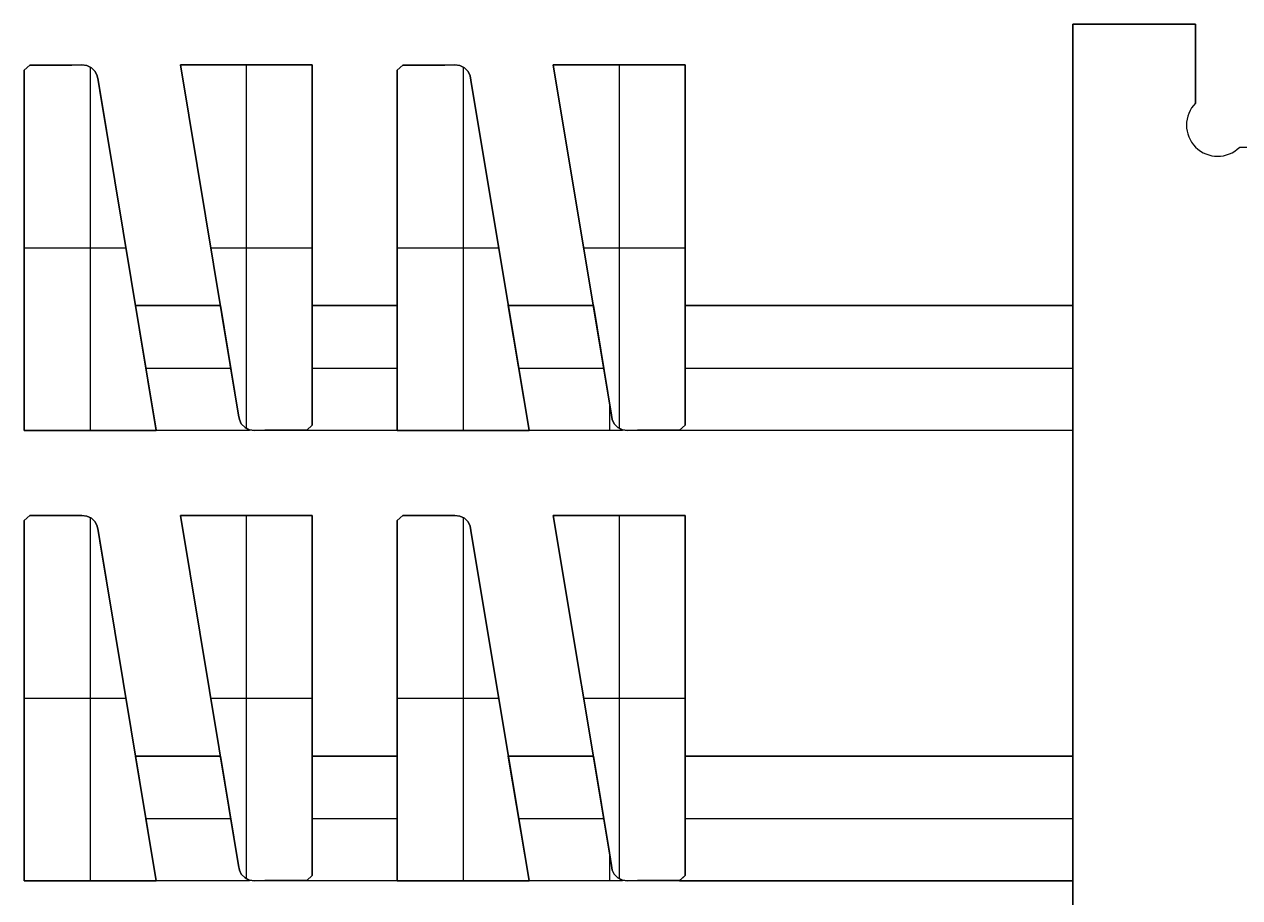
# Model space of a CAD drawing. Extents: x 24 to 120, y 0 to 48.
# Drawn here: x 49.53 to 56.84, y 36.55 to 41.8 of the extents above; entities that cross this region are included whole.
import ezdxf

# ---------------------------------------------------------------- set-up
doc = ezdxf.new("R2010")
doc.units = 0
doc.header["$MEASUREMENT"] = 0
for name, color, linetype in [('PROFILE_-_OUTSIDE', 18, 'CONTINUOUS'), ('SOLIDS', 4, 'CONTINUOUS'), ('TABS', 25, 'CONTINUOUS')]:
    doc.layers.add(name, color=color, linetype=linetype)

msp = doc.modelspace()

# ---------------------------------------------------------------- linework, layer by layer
at = {"layer": 'PROFILE_-_OUTSIDE'}
msp.add_line((56.8393, 41.0656), (57.1166, 41.0656), dxfattribs=at)
msp.add_lwpolyline([(56.5741, 30.9579), (56.5741, 30.4849), (55.836, 30.4849), (55.8359, 41.8038), (56.5741, 41.8038), (56.5741, 41.3308)], dxfattribs=at)
for points in [[(49.5283, 39.3628), (49.5283, 41.5282), (49.5614, 41.5583), (49.8139, 41.5583), (49.8752, 41.5595), (49.9046, 41.5553), (49.9322, 41.5426), (49.9546, 41.5201), (49.9664, 41.4948), (49.9717, 41.4676), (49.9831, 41.3916), (50.3213, 39.3628)], [(51.2599, 41.5595), (51.2599, 39.3941), (51.2269, 39.364), (50.9744, 39.364), (50.9131, 39.3628), (50.8837, 39.367), (50.8561, 39.3797), (50.8336, 39.4022), (50.8219, 39.4276), (50.8166, 39.4547), (50.8051, 39.5307), (50.467, 41.5595)], [(52.2098, 41.4948), (52.2151, 41.4676), (52.2266, 41.3916), (52.5647, 39.3628), (51.7717, 39.3628), (51.7717, 41.5282), (51.8048, 41.5583), (52.0573, 41.5583), (52.1186, 41.5595), (52.148, 41.5553), (52.1756, 41.5426), (52.198, 41.5201)], [(53.5034, 41.5595), (53.5034, 39.3941), (53.4703, 39.364), (53.2178, 39.364), (53.1565, 39.3628), (53.1271, 39.367), (53.0995, 39.3797), (53.0771, 39.4022), (53.0653, 39.4276), (53.06, 39.4547), (53.0485, 39.5307), (52.7104, 41.5595)], [(49.8752, 38.8522), (49.9046, 38.8481), (49.9322, 38.8354), (49.9546, 38.8128), (49.9664, 38.7875), (49.9717, 38.7603), (49.9831, 38.6843), (50.3213, 36.6556), (49.5283, 36.6556), (49.5283, 38.8209), (49.5614, 38.851), (49.8139, 38.851)], [(51.2599, 38.8522), (51.2599, 36.6869), (51.2269, 36.6568), (50.9744, 36.6568), (50.9131, 36.6556), (50.8837, 36.6597), (50.8561, 36.6724), (50.8336, 36.695), (50.8219, 36.7203), (50.8166, 36.7474), (50.8051, 36.8235), (50.467, 38.8522)], [(51.7717, 38.8209), (51.8048, 38.851), (52.0573, 38.851), (52.1186, 38.8522), (52.148, 38.8481), (52.1756, 38.8354), (52.198, 38.8128), (52.2098, 38.7875), (52.2151, 38.7603), (52.2266, 38.6843), (52.5647, 36.6556), (51.7717, 36.6556)], [(53.0485, 36.8235), (52.7104, 38.8522), (53.5034, 38.8522), (53.5034, 36.6869), (53.4703, 36.6568), (53.2178, 36.6568), (53.1565, 36.6556), (53.1271, 36.6597), (53.0995, 36.6724), (53.0771, 36.695), (53.0653, 36.7203), (53.06, 36.7474)]]:
    msp.add_lwpolyline(points, close=True, dxfattribs=at)
msp.add_arc((56.7067, 41.1982), 0.1875, 135.0001, 315.0001, dxfattribs=at)
at = {"layer": 'SOLIDS'}
for p, q in [((55.8359, 41.8038), (56.5741, 41.8038)), ((55.836, 30.4849), (55.8359, 41.8038)), ((55.836, 30.4849, -0.738), (55.8359, 41.8038, -0.738)), ((55.8359, 41.8038, -0.738), (55.8359, 41.8038)), ((55.8359, 41.8038, -0.738), (56.5741, 41.8038, -0.738)), ((55.8359, 41.8038, -0.369), (55.836, 30.4849, -0.369)), ((56.5741, 41.8038, -0.369), (55.8359, 41.8038, -0.369)), ((56.205, 41.8038), (56.205, 41.8038, -0.738)), ((56.5741, 41.8038), (56.5741, 41.3308)), ((56.5741, 41.8038, -0.738), (56.5741, 41.8038)), ((56.5741, 41.8038, -0.738), (56.5741, 41.3308, -0.738)), ((56.5741, 41.3308, -0.369), (56.5741, 41.8038, -0.369)), ((49.5283, 41.5282), (49.5614, 41.5583)), ((49.5283, 41.5282, -0.738), (49.5614, 41.5583, -0.738)), ((49.5614, 41.5583, -0.369), (49.5283, 41.5282, -0.369)), ((49.5283, 39.3628), (49.5283, 41.5282)), ((49.5283, 39.3628, -0.738), (49.5283, 41.5282, -0.738)), ((49.5283, 41.5282, -0.738), (49.5283, 41.5282)), ((49.5283, 41.5282, -0.369), (49.5283, 39.3628, -0.369)), ((49.5448, 41.5432), (49.5448, 41.5432, -0.738)), ((49.5614, 41.5583), (49.8139, 41.5583)), ((49.5614, 41.5583, -0.738), (49.5614, 41.5583)), ((49.5614, 41.5583, -0.738), (49.8139, 41.5583, -0.738)), ((49.8139, 41.5583, -0.369), (49.5614, 41.5583, -0.369)), ((49.6876, 41.5583), (49.6876, 41.5583, -0.738)), ((49.8139, 41.5583), (49.8752, 41.5595)), ((49.8139, 41.5583, -0.738), (49.8752, 41.5595, -0.738)), ((49.8752, 41.5595, -0.369), (49.8139, 41.5583, -0.369)), ((49.8139, 41.5583, -0.738), (49.8139, 41.5583)), ((49.8445, 41.5589), (49.8445, 41.5589, -0.738)), ((49.8752, 41.5595), (49.9046, 41.5553)), ((49.8752, 41.5595, -0.738), (49.8752, 41.5595)), ((49.8752, 41.5595, -0.738), (49.9046, 41.5553, -0.738)), ((49.9046, 41.5553, -0.369), (49.8752, 41.5595, -0.369)), ((49.8899, 41.5574), (49.8899, 41.5574, -0.738)), ((49.9046, 41.5553), (49.9322, 41.5426)), ((49.9046, 41.5553, -0.738), (49.9046, 41.5553)), ((49.9046, 41.5553, -0.738), (49.9322, 41.5426, -0.738)), ((49.9322, 41.5426, -0.369), (49.9046, 41.5553, -0.369)), ((49.9184, 41.549), (49.9184, 41.549, -0.738)), ((49.9248, 41.546), (49.9248, 39.3628)), ((49.9248, 41.546, -0.738), (49.9248, 39.3628, -0.738)), ((49.9322, 41.5426), (49.9546, 41.5201)), ((49.9322, 41.5426, -0.738), (49.9322, 41.5426)), ((49.9322, 41.5426, -0.738), (49.9546, 41.5201, -0.738)), ((49.9546, 41.5201, -0.369), (49.9322, 41.5426, -0.369)), ((49.9434, 41.5314), (49.9434, 41.5314, -0.738)), ((50.467, 41.5595), (51.2599, 41.5595)), ((50.8166, 39.4547), (50.467, 41.5595)), ((50.8166, 39.4547, -0.738), (50.467, 41.5595, -0.738)), ((50.467, 41.5595, -0.738), (50.467, 41.5595)), ((50.467, 41.5595, -0.738), (51.2599, 41.5595, -0.738)), ((50.467, 41.5595, -0.369), (50.8166, 39.4547, -0.369)), ((51.2599, 41.5595, -0.369), (50.467, 41.5595, -0.369)), ((50.8634, 41.5595), (50.8634, 39.3763)), ((50.8634, 41.5595), (50.8634, 41.5595, -0.738)), ((50.8634, 41.5595, -0.738), (50.8634, 39.3763, -0.738)), ((51.2599, 41.5595), (51.2599, 39.3941)), ((51.2599, 41.5595), (51.2599, 41.5595, -0.738)), ((51.2599, 41.5595, -0.738), (51.2599, 39.3941, -0.738)), ((51.2599, 39.3941, -0.369), (51.2599, 41.5595, -0.369)), ((51.7717, 41.5282), (51.8048, 41.5583)), ((51.7717, 41.5282, -0.738), (51.8048, 41.5583, -0.738)), ((51.8048, 41.5583, -0.369), (51.7717, 41.5282, -0.369)), ((51.7717, 39.3628), (51.7717, 41.5282)), ((51.7717, 39.3628, -0.738), (51.7717, 41.5282, -0.738)), ((51.7717, 41.5282, -0.738), (51.7717, 41.5282)), ((51.7717, 41.5282, -0.369), (51.7717, 39.3628, -0.369)), ((51.7883, 41.5432), (51.7883, 41.5432, -0.738)), ((51.8048, 41.5583), (52.0573, 41.5583)), ((51.8048, 41.5583, -0.738), (51.8048, 41.5583)), ((51.8048, 41.5583, -0.738), (52.0573, 41.5583, -0.738)), ((52.0573, 41.5583, -0.369), (51.8048, 41.5583, -0.369)), ((51.931, 41.5583), (51.931, 41.5583, -0.738)), ((52.0573, 41.5583), (52.1186, 41.5595)), ((52.0573, 41.5583, -0.738), (52.1186, 41.5595, -0.738)), ((52.1186, 41.5595, -0.369), (52.0573, 41.5583, -0.369)), ((52.0573, 41.5583, -0.738), (52.0573, 41.5583)), ((52.0879, 41.5589), (52.0879, 41.5589, -0.738)), ((52.1186, 41.5595), (52.148, 41.5553)), ((52.1186, 41.5595, -0.738), (52.1186, 41.5595)), ((52.1186, 41.5595, -0.738), (52.148, 41.5553, -0.738)), ((52.148, 41.5553, -0.369), (52.1186, 41.5595, -0.369)), ((52.1333, 41.5574), (52.1333, 41.5574, -0.738)), ((52.148, 41.5553), (52.1756, 41.5426)), ((52.148, 41.5553, -0.738), (52.148, 41.5553)), ((52.148, 41.5553, -0.738), (52.1756, 41.5426, -0.738)), ((52.1756, 41.5426, -0.369), (52.148, 41.5553, -0.369)), ((52.1618, 41.549), (52.1618, 41.549, -0.738)), ((52.1682, 41.546), (52.1682, 39.3628)), ((52.1682, 41.546, -0.738), (52.1682, 39.3628, -0.738)), ((52.1756, 41.5426), (52.198, 41.5201)), ((52.1756, 41.5426, -0.738), (52.1756, 41.5426)), ((52.1756, 41.5426, -0.738), (52.198, 41.5201, -0.738)), ((52.198, 41.5201, -0.369), (52.1756, 41.5426, -0.369)), ((52.1868, 41.5314), (52.1868, 41.5314, -0.738)), ((52.7104, 41.5595), (53.5034, 41.5595)), ((53.06, 39.4547), (52.7104, 41.5595)), ((53.06, 39.4547, -0.738), (52.7104, 41.5595, -0.738)), ((52.7104, 41.5595, -0.738), (52.7104, 41.5595)), ((52.7104, 41.5595, -0.738), (53.5034, 41.5595, -0.738)), ((52.7104, 41.5595, -0.369), (53.06, 39.4547, -0.369)), ((53.5034, 41.5595, -0.369), (52.7104, 41.5595, -0.369)), ((53.1069, 41.5595), (53.1069, 39.3763)), ((53.1069, 41.5595), (53.1069, 41.5595, -0.738)), ((53.1069, 41.5595, -0.738), (53.1069, 39.3763, -0.738)), ((53.5034, 41.5595), (53.5034, 39.3941)), ((53.5034, 41.5595), (53.5034, 41.5595, -0.738)), ((53.5034, 41.5595, -0.738), (53.5034, 39.3941, -0.738)), ((53.5034, 39.3941, -0.369), (53.5034, 41.5595, -0.369)), ((56.5741, 41.5673), (56.5741, 41.5673, -0.738)), ((49.9546, 41.5201), (49.9664, 41.4948)), ((49.9546, 41.5201, -0.738), (49.9546, 41.5201)), ((49.9546, 41.5201, -0.738), (49.9664, 41.4948, -0.738)), ((49.9664, 41.4948, -0.369), (49.9546, 41.5201, -0.369)), ((49.9605, 41.5074), (49.9605, 41.5074, -0.738)), ((49.9664, 41.4948), (49.9717, 41.4676)), ((49.9664, 41.4948, -0.738), (49.9664, 41.4948)), ((49.9664, 41.4948, -0.738), (49.9717, 41.4676, -0.738)), ((49.9717, 41.4676, -0.369), (49.9664, 41.4948, -0.369)), ((49.969, 41.4812), (49.969, 41.4812, -0.738)), ((49.9717, 41.4676), (50.3213, 39.3628)), ((49.9717, 41.4676, -0.738), (49.9717, 41.4676)), ((49.9717, 41.4676, -0.738), (50.3213, 39.3628, -0.738)), ((50.3213, 39.3628, -0.369), (49.9717, 41.4676, -0.369)), ((52.198, 41.5201), (52.2098, 41.4948)), ((52.198, 41.5201, -0.738), (52.198, 41.5201)), ((52.198, 41.5201, -0.738), (52.2098, 41.4948, -0.738)), ((52.2098, 41.4948, -0.369), (52.198, 41.5201, -0.369)), ((52.2039, 41.5074), (52.2039, 41.5074, -0.738)), ((52.2098, 41.4948), (52.2151, 41.4676)), ((52.2098, 41.4948), (52.2098, 41.4948, -0.738)), ((52.2098, 41.4948, -0.738), (52.2151, 41.4676, -0.738)), ((52.2151, 41.4676, -0.369), (52.2098, 41.4948, -0.369)), ((52.2124, 41.4812), (52.2124, 41.4812, -0.738)), ((52.2151, 41.4676), (52.5647, 39.3628)), ((52.2151, 41.4676, -0.738), (52.2151, 41.4676)), ((52.2151, 41.4676, -0.738), (52.5647, 39.3628, -0.738)), ((52.5647, 39.3628, -0.369), (52.2151, 41.4676, -0.369)), ((49.9831, 41.3916), (49.9831, 41.3916, -0.738)), ((52.2266, 41.3916), (52.2266, 41.3916, -0.738)), ((56.5741, 41.3308, -0.738), (56.5741, 41.3308)), ((56.5741, 41.0656), (56.5741, 41.0656, -0.738)), ((49.5283, 40.4612), (50.1382, 40.4612)), ((49.5283, 40.4612, -0.738), (50.1382, 40.4612, -0.738)), ((49.5283, 40.4455), (49.5283, 40.4455, -0.738)), ((50.65, 40.4612), (51.2599, 40.4612)), ((50.65, 40.4612, -0.738), (51.2599, 40.4612, -0.738)), ((51.2599, 40.4768), (51.2599, 40.4768, -0.738)), ((51.7717, 40.4612), (52.3816, 40.4612)), ((51.7717, 40.4612, -0.738), (52.3816, 40.4612, -0.738)), ((51.7717, 40.4455), (51.7717, 40.4455, -0.738)), ((52.8935, 40.4612), (53.5034, 40.4612)), ((52.8935, 40.4612, -0.738), (53.5034, 40.4612, -0.738)), ((53.5034, 40.4768), (53.5034, 40.4768, -0.738)), ((50.8051, 39.5307), (50.8051, 39.5307, -0.738)), ((53.0485, 39.5307), (53.0485, 39.5307, -0.738)), ((50.8219, 39.4276), (50.8166, 39.4547)), ((50.8219, 39.4276, -0.738), (50.8166, 39.4547, -0.738)), ((50.8166, 39.4547, -0.738), (50.8166, 39.4547)), ((50.8166, 39.4547, -0.369), (50.8219, 39.4276, -0.369)), ((50.8192, 39.4411), (50.8192, 39.4411, -0.738)), ((50.8336, 39.4022), (50.8219, 39.4276)), ((50.8336, 39.4022, -0.738), (50.8219, 39.4276, -0.738)), ((50.8219, 39.4276, -0.738), (50.8219, 39.4276)), ((50.8219, 39.4276, -0.369), (50.8336, 39.4022, -0.369)), ((50.8278, 39.4149), (50.8278, 39.4149, -0.738)), ((53.0653, 39.4276), (53.06, 39.4547)), ((53.0653, 39.4276, -0.738), (53.06, 39.4547, -0.738)), ((53.06, 39.4547, -0.738), (53.06, 39.4547)), ((53.06, 39.4547, -0.369), (53.0653, 39.4276, -0.369)), ((53.0627, 39.4411), (53.0627, 39.4411, -0.738)), ((53.0771, 39.4022), (53.0653, 39.4276)), ((53.0771, 39.4022, -0.738), (53.0653, 39.4276, -0.738)), ((53.0653, 39.4276, -0.738), (53.0653, 39.4276)), ((53.0653, 39.4276, -0.369), (53.0771, 39.4022, -0.369)), ((53.0712, 39.4149), (53.0712, 39.4149, -0.738)), ((50.3213, 39.3628), (49.5283, 39.3628)), ((49.5283, 39.3628), (49.5283, 39.3628, -0.738)), ((50.3213, 39.3628, -0.738), (49.5283, 39.3628, -0.738)), ((49.5283, 39.3628, -0.369), (50.3213, 39.3628, -0.369)), ((49.9248, 39.3628), (49.9248, 39.3628, -0.738)), ((50.3213, 39.3628, -0.738), (50.3213, 39.3628)), ((50.8561, 39.3797), (50.8336, 39.4022)), ((50.8561, 39.3797, -0.738), (50.8336, 39.4022, -0.738)), ((50.8336, 39.4022, -0.738), (50.8336, 39.4022)), ((50.8336, 39.4022, -0.369), (50.8561, 39.3797, -0.369)), ((50.8449, 39.3909), (50.8449, 39.3909, -0.738)), ((50.8837, 39.367), (50.8561, 39.3797)), ((50.8837, 39.367, -0.738), (50.8561, 39.3797, -0.738)), ((50.8561, 39.3797, -0.738), (50.8561, 39.3797)), ((50.8561, 39.3797, -0.369), (50.8837, 39.367, -0.369)), ((50.8699, 39.3733), (50.8699, 39.3733, -0.738)), ((50.9131, 39.3628), (50.8837, 39.367)), ((50.9131, 39.3628, -0.738), (50.8837, 39.367, -0.738)), ((50.8837, 39.367, -0.738), (50.8837, 39.367)), ((50.8837, 39.367, -0.369), (50.9131, 39.3628, -0.369)), ((50.8984, 39.3649), (50.8984, 39.3649, -0.738)), ((50.9744, 39.364), (50.9131, 39.3628)), ((50.9744, 39.364, -0.738), (50.9131, 39.3628, -0.738)), ((50.9131, 39.3628, -0.369), (50.9744, 39.364, -0.369)), ((50.9131, 39.3628, -0.738), (50.9131, 39.3628)), ((50.9437, 39.3634), (50.9437, 39.3634, -0.738)), ((51.2269, 39.364), (50.9744, 39.364)), ((51.2269, 39.364, -0.738), (50.9744, 39.364, -0.738)), ((50.9744, 39.364, -0.738), (50.9744, 39.364)), ((50.9744, 39.364, -0.369), (51.2269, 39.364, -0.369)), ((51.1006, 39.364), (51.1006, 39.364, -0.738)), ((51.2599, 39.3941), (51.2269, 39.364)), ((51.2599, 39.3941, -0.738), (51.2269, 39.364, -0.738)), ((51.2269, 39.364, -0.369), (51.2599, 39.3941, -0.369)), ((51.2269, 39.364, -0.738), (51.2269, 39.364)), ((51.2434, 39.3791), (51.2434, 39.3791, -0.738)), ((51.2599, 39.3941, -0.738), (51.2599, 39.3941)), ((52.5647, 39.3628), (51.7717, 39.3628)), ((52.5647, 39.3628, -0.738), (51.7717, 39.3628, -0.738)), ((51.7717, 39.3628, -0.738), (51.7717, 39.3628)), ((51.7717, 39.3628, -0.369), (52.5647, 39.3628, -0.369)), ((52.1682, 39.3628), (52.1682, 39.3628, -0.738)), ((52.5647, 39.3628, -0.738), (52.5647, 39.3628)), ((53.0995, 39.3797), (53.0771, 39.4022)), ((53.0995, 39.3797, -0.738), (53.0771, 39.4022, -0.738)), ((53.0771, 39.4022, -0.738), (53.0771, 39.4022)), ((53.0771, 39.4022, -0.369), (53.0995, 39.3797, -0.369)), ((53.0883, 39.3909), (53.0883, 39.3909, -0.738)), ((53.1271, 39.367), (53.0995, 39.3797)), ((53.1271, 39.367, -0.738), (53.0995, 39.3797, -0.738)), ((53.0995, 39.3797, -0.738), (53.0995, 39.3797)), ((53.0995, 39.3797, -0.369), (53.1271, 39.367, -0.369)), ((53.1133, 39.3733), (53.1133, 39.3733, -0.738)), ((53.1565, 39.3628), (53.1271, 39.367)), ((53.1565, 39.3628, -0.738), (53.1271, 39.367, -0.738)), ((53.1271, 39.367, -0.738), (53.1271, 39.367)), ((53.1271, 39.367, -0.369), (53.1565, 39.3628, -0.369)), ((53.1418, 39.3649), (53.1418, 39.3649, -0.738)), ((53.2178, 39.364), (53.1565, 39.3628)), ((53.2178, 39.364, -0.738), (53.1565, 39.3628, -0.738)), ((53.1565, 39.3628, -0.369), (53.2178, 39.364, -0.369)), ((53.1565, 39.3628, -0.738), (53.1565, 39.3628)), ((53.1872, 39.3634), (53.1872, 39.3634, -0.738)), ((53.4703, 39.364), (53.2178, 39.364)), ((53.4703, 39.364, -0.738), (53.2178, 39.364, -0.738)), ((53.2178, 39.364, -0.738), (53.2178, 39.364)), ((53.2178, 39.364, -0.369), (53.4703, 39.364, -0.369)), ((53.3441, 39.364), (53.3441, 39.364, -0.738)), ((53.5034, 39.3941), (53.4703, 39.364)), ((53.5034, 39.3941, -0.738), (53.4703, 39.364, -0.738)), ((53.4703, 39.364, -0.369), (53.5034, 39.3941, -0.369)), ((53.4703, 39.364, -0.738), (53.4703, 39.364)), ((53.4868, 39.3791), (53.4868, 39.3791, -0.738)), ((53.5034, 39.3941, -0.738), (53.5034, 39.3941)), ((49.5283, 38.8209), (49.5614, 38.851)), ((49.5283, 38.8209, -0.738), (49.5614, 38.851, -0.738)), ((49.5614, 38.851, -0.369), (49.5283, 38.8209, -0.369)), ((49.5448, 38.836), (49.5448, 38.836, -0.738)), ((49.5614, 38.851), (49.8139, 38.851)), ((49.5614, 38.851, -0.738), (49.5614, 38.851)), ((49.5614, 38.851, -0.738), (49.8139, 38.851, -0.738)), ((49.8139, 38.851, -0.369), (49.5614, 38.851, -0.369)), ((49.6876, 38.851), (49.6876, 38.851, -0.738)), ((49.8139, 38.851), (49.8752, 38.8522)), ((49.8139, 38.851, -0.738), (49.8752, 38.8522, -0.738)), ((49.8752, 38.8522, -0.369), (49.8139, 38.851, -0.369)), ((49.8139, 38.851, -0.738), (49.8139, 38.851)), ((49.8445, 38.8516), (49.8445, 38.8516, -0.738)), ((49.8752, 38.8522), (49.9046, 38.8481)), ((49.8752, 38.8522), (49.8752, 38.8522, -0.738)), ((49.8752, 38.8522, -0.738), (49.9046, 38.8481, -0.738)), ((49.9046, 38.8481, -0.369), (49.8752, 38.8522, -0.369)), ((49.8899, 38.8502), (49.8899, 38.8502, -0.738)), ((49.9046, 38.8481), (49.9322, 38.8354)), ((49.9046, 38.8481, -0.738), (49.9046, 38.8481)), ((49.9046, 38.8481, -0.738), (49.9322, 38.8354, -0.738)), ((49.9322, 38.8354, -0.369), (49.9046, 38.8481, -0.369)), ((49.9184, 38.8417), (49.9184, 38.8417, -0.738)), ((49.9248, 38.8388), (49.9248, 36.6556)), ((49.9248, 38.8388, -0.738), (49.9248, 36.6556, -0.738)), ((49.9322, 38.8354), (49.9546, 38.8128)), ((49.9322, 38.8354, -0.738), (49.9322, 38.8354)), ((49.9322, 38.8354, -0.738), (49.9546, 38.8128, -0.738)), ((49.9546, 38.8128, -0.369), (49.9322, 38.8354, -0.369)), ((49.9434, 38.8241), (49.9434, 38.8241, -0.738)), ((50.467, 38.8522), (51.2599, 38.8522)), ((50.8166, 36.7474), (50.467, 38.8522)), ((50.8166, 36.7474, -0.738), (50.467, 38.8522, -0.738)), ((50.467, 38.8522, -0.738), (50.467, 38.8522)), ((50.467, 38.8522, -0.738), (51.2599, 38.8522, -0.738)), ((50.467, 38.8522, -0.369), (50.8166, 36.7474, -0.369)), ((51.2599, 38.8522, -0.369), (50.467, 38.8522, -0.369)), ((50.8634, 38.8522), (50.8634, 36.669)), ((50.8634, 38.8522), (50.8634, 38.8522, -0.738)), ((50.8634, 38.8522, -0.738), (50.8634, 36.669, -0.738)), ((51.2599, 38.8522), (51.2599, 36.6869)), ((51.2599, 38.8522), (51.2599, 38.8522, -0.738)), ((51.2599, 38.8522, -0.738), (51.2599, 36.6869, -0.738)), ((51.2599, 36.6869, -0.369), (51.2599, 38.8522, -0.369)), ((51.7717, 38.8209), (51.8048, 38.851)), ((51.7717, 38.8209, -0.738), (51.8048, 38.851, -0.738)), ((51.8048, 38.851, -0.369), (51.7717, 38.8209, -0.369)), ((51.7883, 38.836), (51.7883, 38.836, -0.738)), ((51.8048, 38.851), (52.0573, 38.851)), ((51.8048, 38.851, -0.738), (51.8048, 38.851)), ((51.8048, 38.851, -0.738), (52.0573, 38.851, -0.738)), ((52.0573, 38.851, -0.369), (51.8048, 38.851, -0.369)), ((51.931, 38.851), (51.931, 38.851, -0.738)), ((52.0573, 38.851), (52.1186, 38.8522)), ((52.0573, 38.851, -0.738), (52.1186, 38.8522, -0.738)), ((52.1186, 38.8522, -0.369), (52.0573, 38.851, -0.369)), ((52.0573, 38.851, -0.738), (52.0573, 38.851)), ((52.0879, 38.8516), (52.0879, 38.8516, -0.738)), ((52.1186, 38.8522), (52.148, 38.8481)), ((52.1186, 38.8522, -0.738), (52.1186, 38.8522)), ((52.1186, 38.8522, -0.738), (52.148, 38.8481, -0.738)), ((52.148, 38.8481, -0.369), (52.1186, 38.8522, -0.369)), ((52.1333, 38.8502), (52.1333, 38.8502, -0.738)), ((52.148, 38.8481), (52.1756, 38.8354)), ((52.148, 38.8481, -0.738), (52.148, 38.8481)), ((52.148, 38.8481, -0.738), (52.1756, 38.8354, -0.738)), ((52.1756, 38.8354, -0.369), (52.148, 38.8481, -0.369)), ((52.1618, 38.8417), (52.1618, 38.8417, -0.738)), ((52.1682, 38.8388), (52.1682, 36.6556)), ((52.1682, 38.8388, -0.738), (52.1682, 36.6556, -0.738)), ((52.1756, 38.8354), (52.198, 38.8128)), ((52.1756, 38.8354, -0.738), (52.1756, 38.8354)), ((52.1756, 38.8354, -0.738), (52.198, 38.8128, -0.738)), ((52.198, 38.8128, -0.369), (52.1756, 38.8354, -0.369)), ((52.1868, 38.8241), (52.1868, 38.8241, -0.738)), ((53.0485, 36.8235), (52.7104, 38.8522)), ((52.7104, 38.8522), (53.5034, 38.8522)), ((53.0485, 36.8235, -0.738), (52.7104, 38.8522, -0.738)), ((52.7104, 38.8522, -0.738), (52.7104, 38.8522)), ((52.7104, 38.8522, -0.738), (53.5034, 38.8522, -0.738)), ((52.7104, 38.8522, -0.369), (53.0485, 36.8235, -0.369)), ((53.5034, 38.8522, -0.369), (52.7104, 38.8522, -0.369)), ((53.1069, 38.8522), (53.1069, 36.669)), ((53.1069, 38.8522), (53.1069, 38.8522, -0.738)), ((53.1069, 38.8522, -0.738), (53.1069, 36.669, -0.738)), ((53.5034, 38.8522), (53.5034, 36.6869)), ((53.5034, 38.8522, -0.738), (53.5034, 38.8522)), ((53.5034, 38.8522, -0.738), (53.5034, 36.6869, -0.738)), ((53.5034, 36.6869, -0.369), (53.5034, 38.8522, -0.369)), ((49.5283, 36.6556), (49.5283, 38.8209)), ((49.5283, 36.6556, -0.738), (49.5283, 38.8209, -0.738)), ((49.5283, 38.8209, -0.738), (49.5283, 38.8209)), ((49.5283, 38.8209, -0.369), (49.5283, 36.6556, -0.369)), ((49.9546, 38.8128), (49.9664, 38.7875)), ((49.9546, 38.8128, -0.738), (49.9546, 38.8128)), ((49.9546, 38.8128, -0.738), (49.9664, 38.7875, -0.738)), ((49.9664, 38.7875, -0.369), (49.9546, 38.8128, -0.369)), ((49.9605, 38.8002), (49.9605, 38.8002, -0.738)), ((49.9664, 38.7875), (49.9717, 38.7603)), ((49.9664, 38.7875, -0.738), (49.9664, 38.7875)), ((49.9664, 38.7875, -0.738), (49.9717, 38.7603, -0.738)), ((49.9717, 38.7603, -0.369), (49.9664, 38.7875, -0.369)), ((49.969, 38.7739), (49.969, 38.7739, -0.738)), ((49.9717, 38.7603), (50.3213, 36.6556)), ((49.9717, 38.7603, -0.738), (49.9717, 38.7603)), ((49.9717, 38.7603, -0.738), (50.3213, 36.6556, -0.738)), ((50.3213, 36.6556, -0.369), (49.9717, 38.7603, -0.369)), ((51.7717, 36.6556), (51.7717, 38.8209)), ((51.7717, 38.8209), (51.7717, 38.8209, -0.738)), ((51.7717, 36.6556, -0.738), (51.7717, 38.8209, -0.738)), ((51.7717, 38.8209, -0.369), (51.7717, 36.6556, -0.369)), ((52.198, 38.8128), (52.2098, 38.7875)), ((52.198, 38.8128, -0.738), (52.198, 38.8128)), ((52.198, 38.8128, -0.738), (52.2098, 38.7875, -0.738)), ((52.2098, 38.7875, -0.369), (52.198, 38.8128, -0.369)), ((52.2039, 38.8002), (52.2039, 38.8002, -0.738)), ((52.2098, 38.7875), (52.2151, 38.7603)), ((52.2098, 38.7875, -0.738), (52.2098, 38.7875)), ((52.2098, 38.7875, -0.738), (52.2151, 38.7603, -0.738)), ((52.2151, 38.7603, -0.369), (52.2098, 38.7875, -0.369)), ((52.2124, 38.7739), (52.2124, 38.7739, -0.738)), ((52.2151, 38.7603), (52.5647, 36.6556)), ((52.2151, 38.7603, -0.738), (52.2151, 38.7603)), ((52.2151, 38.7603, -0.738), (52.5647, 36.6556, -0.738)), ((52.5647, 36.6556, -0.369), (52.2151, 38.7603, -0.369)), ((49.9831, 38.6843), (49.9831, 38.6843, -0.738)), ((52.2266, 38.6843), (52.2266, 38.6843, -0.738)), ((52.8795, 37.8378), (52.8795, 37.8378, -0.738)), ((49.5283, 37.7539), (50.1382, 37.7539)), ((49.5283, 37.7539, -0.738), (50.1382, 37.7539, -0.738)), ((49.5283, 37.7382), (49.5283, 37.7382, -0.738)), ((50.65, 37.7539), (51.2599, 37.7539)), ((50.65, 37.7539, -0.738), (51.2599, 37.7539, -0.738)), ((51.2599, 37.7695), (51.2599, 37.7695, -0.738)), ((51.7717, 37.7539), (52.3816, 37.7539)), ((51.7717, 37.7539, -0.738), (52.3816, 37.7539, -0.738)), ((51.7717, 37.7382), (51.7717, 37.7382, -0.738)), ((52.8935, 37.7539), (53.5034, 37.7539)), ((52.8935, 37.7539, -0.738), (53.5034, 37.7539, -0.738)), ((53.5034, 37.7695), (53.5034, 37.7695, -0.738)), ((50.8051, 36.8235), (50.8051, 36.8235, -0.738)), ((53.06, 36.7474), (53.0485, 36.8235)), ((53.0485, 36.8235), (53.0485, 36.8235, -0.738)), ((53.06, 36.7474, -0.738), (53.0485, 36.8235, -0.738)), ((53.0485, 36.8235, -0.369), (53.06, 36.7474, -0.369)), ((53.0543, 36.7854), (53.0543, 36.7854, -0.738)), ((50.8219, 36.7203), (50.8166, 36.7474)), ((50.8219, 36.7203, -0.738), (50.8166, 36.7474, -0.738)), ((50.8166, 36.7474, -0.738), (50.8166, 36.7474)), ((50.8166, 36.7474, -0.369), (50.8219, 36.7203, -0.369)), ((50.8192, 36.7339), (50.8192, 36.7339, -0.738)), ((50.8336, 36.695), (50.8219, 36.7203)), ((50.8336, 36.695, -0.738), (50.8219, 36.7203, -0.738)), ((50.8219, 36.7203, -0.738), (50.8219, 36.7203)), ((50.8219, 36.7203, -0.369), (50.8336, 36.695, -0.369)), ((50.8278, 36.7076), (50.8278, 36.7076, -0.738)), ((53.0653, 36.7203), (53.06, 36.7474)), ((53.0653, 36.7203, -0.738), (53.06, 36.7474, -0.738)), ((53.06, 36.7474, -0.738), (53.06, 36.7474)), ((53.06, 36.7474, -0.369), (53.0653, 36.7203, -0.369)), ((53.0627, 36.7339), (53.0627, 36.7339, -0.738)), ((53.0771, 36.695), (53.0653, 36.7203)), ((53.0771, 36.695, -0.738), (53.0653, 36.7203, -0.738)), ((53.0653, 36.7203, -0.738), (53.0653, 36.7203)), ((53.0653, 36.7203, -0.369), (53.0771, 36.695, -0.369)), ((53.0712, 36.7076), (53.0712, 36.7076, -0.738)), ((50.3213, 36.6556), (49.5283, 36.6556)), ((50.3213, 36.6556, -0.738), (49.5283, 36.6556, -0.738)), ((49.5283, 36.6556, -0.738), (49.5283, 36.6556)), ((49.5283, 36.6556, -0.369), (50.3213, 36.6556, -0.369)), ((49.9248, 36.6556), (49.9248, 36.6556, -0.738)), ((50.3213, 36.6556, -0.738), (50.3213, 36.6556)), ((50.8561, 36.6724), (50.8336, 36.695)), ((50.8561, 36.6724, -0.738), (50.8336, 36.695, -0.738)), ((50.8336, 36.695, -0.738), (50.8336, 36.695)), ((50.8336, 36.695, -0.369), (50.8561, 36.6724, -0.369)), ((50.8449, 36.6837), (50.8449, 36.6837, -0.738)), ((50.8837, 36.6597), (50.8561, 36.6724)), ((50.8837, 36.6597, -0.738), (50.8561, 36.6724, -0.738)), ((50.8561, 36.6724, -0.738), (50.8561, 36.6724)), ((50.8561, 36.6724, -0.369), (50.8837, 36.6597, -0.369)), ((50.8699, 36.666), (50.8699, 36.666, -0.738)), ((50.9131, 36.6556), (50.8837, 36.6597)), ((50.9131, 36.6556, -0.738), (50.8837, 36.6597, -0.738)), ((50.8837, 36.6597, -0.738), (50.8837, 36.6597)), ((50.8837, 36.6597, -0.369), (50.9131, 36.6556, -0.369)), ((50.8984, 36.6576), (50.8984, 36.6576, -0.738)), ((50.9744, 36.6568), (50.9131, 36.6556)), ((50.9744, 36.6568, -0.738), (50.9131, 36.6556, -0.738)), ((50.9131, 36.6556, -0.369), (50.9744, 36.6568, -0.369)), ((50.9131, 36.6556, -0.738), (50.9131, 36.6556)), ((50.9437, 36.6562), (50.9437, 36.6562, -0.738)), ((51.2269, 36.6568), (50.9744, 36.6568)), ((51.2269, 36.6568, -0.738), (50.9744, 36.6568, -0.738)), ((50.9744, 36.6568, -0.738), (50.9744, 36.6568)), ((50.9744, 36.6568, -0.369), (51.2269, 36.6568, -0.369)), ((51.1006, 36.6568), (51.1006, 36.6568, -0.738)), ((51.2599, 36.6869), (51.2269, 36.6568)), ((51.2599, 36.6869, -0.738), (51.2269, 36.6568, -0.738)), ((51.2269, 36.6568, -0.369), (51.2599, 36.6869, -0.369)), ((51.2269, 36.6568, -0.738), (51.2269, 36.6568)), ((51.2434, 36.6718), (51.2434, 36.6718, -0.738)), ((51.2599, 36.6869, -0.738), (51.2599, 36.6869)), ((52.5647, 36.6556), (51.7717, 36.6556)), ((52.5647, 36.6556, -0.738), (51.7717, 36.6556, -0.738)), ((51.7717, 36.6556, -0.738), (51.7717, 36.6556)), ((51.7717, 36.6556, -0.369), (52.5647, 36.6556, -0.369)), ((52.1682, 36.6556), (52.1682, 36.6556, -0.738)), ((52.5647, 36.6556, -0.738), (52.5647, 36.6556)), ((53.0995, 36.6724), (53.0771, 36.695)), ((53.0995, 36.6724, -0.738), (53.0771, 36.695, -0.738)), ((53.0771, 36.695, -0.738), (53.0771, 36.695)), ((53.0771, 36.695, -0.369), (53.0995, 36.6724, -0.369)), ((53.0883, 36.6837), (53.0883, 36.6837, -0.738)), ((53.1271, 36.6597), (53.0995, 36.6724)), ((53.1271, 36.6597, -0.738), (53.0995, 36.6724, -0.738)), ((53.0995, 36.6724, -0.738), (53.0995, 36.6724)), ((53.0995, 36.6724, -0.369), (53.1271, 36.6597, -0.369)), ((53.1133, 36.666), (53.1133, 36.666, -0.738)), ((53.1565, 36.6556), (53.1271, 36.6597)), ((53.1565, 36.6556, -0.738), (53.1271, 36.6597, -0.738)), ((53.1271, 36.6597, -0.738), (53.1271, 36.6597)), ((53.1271, 36.6597, -0.369), (53.1565, 36.6556, -0.369)), ((53.1418, 36.6576), (53.1418, 36.6576, -0.738)), ((53.2178, 36.6568), (53.1565, 36.6556)), ((53.2178, 36.6568, -0.738), (53.1565, 36.6556, -0.738)), ((53.1565, 36.6556, -0.369), (53.2178, 36.6568, -0.369)), ((53.1565, 36.6556, -0.738), (53.1565, 36.6556)), ((53.1872, 36.6562), (53.1872, 36.6562, -0.738)), ((53.4703, 36.6568), (53.2178, 36.6568)), ((53.4703, 36.6568, -0.738), (53.2178, 36.6568, -0.738)), ((53.2178, 36.6568, -0.738), (53.2178, 36.6568)), ((53.2178, 36.6568, -0.369), (53.4703, 36.6568, -0.369)), ((53.3441, 36.6568), (53.3441, 36.6568, -0.738)), ((53.5034, 36.6869), (53.4703, 36.6568)), ((53.5034, 36.6869, -0.738), (53.4703, 36.6568, -0.738)), ((53.4703, 36.6568, -0.369), (53.5034, 36.6869, -0.369)), ((53.4703, 36.6568, -0.738), (53.4703, 36.6568)), ((53.4868, 36.6718), (53.4868, 36.6718, -0.738)), ((53.5034, 36.6869, -0.738), (53.5034, 36.6869))]:
    msp.add_line(p, q, dxfattribs=at)
for centre in [(56.7067, 41.1982), (56.7067, 41.1982, -0.738), (56.7067, 41.1982, -0.369)]:
    msp.add_arc(centre, 0.1875, 135.0001, 315.0001, dxfattribs=at)
at = {"layer": 'TABS'}
for p, q in [((50.1963, 40.1128, -0.738), (50.1963, 40.1128, -0.613)), ((50.3213, 39.363, -0.613), (50.1963, 40.1128, -0.613)), ((50.1963, 40.1128, -0.738), (50.3212, 39.3633, -0.738)), ((50.7081, 40.1128, -0.738), (50.1963, 40.1128, -0.738)), ((50.7081, 40.1128, -0.613), (50.1963, 40.1128, -0.613)), ((50.1963, 40.1128, -0.6755), (50.7081, 40.1128, -0.6755)), ((50.8166, 39.4547, -0.738), (50.7081, 40.1128, -0.738)), ((50.7081, 40.1128, -0.613), (50.7081, 40.1128, -0.738)), ((50.7081, 40.1128, -0.613), (50.8166, 39.4547, -0.613)), ((51.2599, 40.1128, -0.738), (51.2599, 39.3941, -0.738)), ((51.2599, 40.1128, -0.738), (51.2599, 40.1128, -0.613)), ((51.2599, 39.3941, -0.613), (51.2599, 40.1128, -0.613)), ((51.7717, 40.1128, -0.738), (51.2599, 40.1128, -0.738)), ((51.7717, 40.1128, -0.613), (51.2599, 40.1128, -0.613)), ((51.2599, 40.1128, -0.6755), (51.7717, 40.1128, -0.6755)), ((51.7717, 39.3635, -0.738), (51.7717, 40.1128, -0.738)), ((51.7717, 40.1128, -0.613), (51.7717, 40.1128, -0.738)), ((51.7717, 40.1128, -0.613), (51.7717, 39.3635, -0.613)), ((52.9515, 40.1128, -0.738), (52.4397, 40.1128, -0.738)), ((52.9515, 40.1128, -0.613), (52.4397, 40.1128, -0.613)), ((52.4397, 40.1128, -0.738), (52.4397, 40.1128, -0.613)), ((52.5647, 39.3637, -0.613), (52.4397, 40.1128, -0.613)), ((52.4397, 40.1128, -0.738), (52.5644, 39.3646, -0.738)), ((52.4397, 40.1128, -0.6755), (52.9515, 40.1128, -0.6755)), ((53.06, 39.4547, -0.738), (52.9515, 40.1128, -0.738)), ((52.9515, 40.1128, -0.613), (52.9515, 40.1128, -0.738)), ((52.9515, 40.1128, -0.613), (53.06, 39.4547, -0.613)), ((53.5034, 40.1128, -0.738), (53.5034, 39.3941, -0.738)), ((53.5034, 40.1128, -0.738), (53.5034, 40.1128, -0.613)), ((53.5034, 39.3941, -0.613), (53.5034, 40.1128, -0.613)), ((55.8359, 40.1128, -0.738), (53.5034, 40.1128, -0.738)), ((55.8359, 40.1128, -0.613), (53.5034, 40.1128, -0.613)), ((53.5034, 40.1128, -0.6755), (55.8359, 40.1128, -0.6755)), ((55.8359, 40.1128, -0.613), (55.8359, 40.1128, -0.738)), ((55.8359, 40.1128, -0.613), (55.8359, 39.363, -0.613)), ((55.8359, 39.363, -0.738), (55.8359, 40.1128, -0.738)), ((50.2588, 39.7378, -0.738), (50.7706, 39.7378, -0.738)), ((50.2588, 39.7378, -0.613), (50.7706, 39.7378, -0.613)), ((51.2599, 39.7378, -0.738), (51.7717, 39.7378, -0.738)), ((51.2599, 39.7378, -0.613), (51.7717, 39.7378, -0.613)), ((52.5021, 39.7378, -0.738), (53.014, 39.7378, -0.738)), ((52.5022, 39.7378, -0.613), (53.014, 39.7378, -0.613)), ((53.5034, 39.7378, -0.738), (55.8359, 39.7378, -0.738)), ((53.5034, 39.7378, -0.613), (55.8359, 39.7378, -0.613)), ((50.8051, 39.5307, -0.613), (50.8051, 39.5307, -0.738)), ((53.0485, 39.5307, -0.613), (53.0485, 39.5307, -0.738)), ((53.051, 39.3628, -0.738), (53.051, 39.5146, -0.738)), ((53.051, 39.3628, -0.613), (53.051, 39.5146, -0.613)), ((50.8219, 39.4276, -0.738), (50.8166, 39.4547, -0.738)), ((50.8166, 39.4547, -0.738), (50.8166, 39.4547, -0.613)), ((50.8166, 39.4547, -0.613), (50.8219, 39.4276, -0.613)), ((50.8192, 39.4411, -0.613), (50.8192, 39.4411, -0.738)), ((50.8336, 39.4022, -0.738), (50.8219, 39.4276, -0.738)), ((50.8219, 39.4276, -0.738), (50.8219, 39.4276, -0.613)), ((50.8219, 39.4276, -0.613), (50.8336, 39.4022, -0.613)), ((50.8278, 39.4149, -0.613), (50.8278, 39.4149, -0.738)), ((53.0653, 39.4276, -0.738), (53.06, 39.4547, -0.738)), ((53.06, 39.4547, -0.738), (53.06, 39.4547, -0.613)), ((53.06, 39.4547, -0.613), (53.0653, 39.4276, -0.613)), ((53.0627, 39.4411, -0.613), (53.0627, 39.4411, -0.738)), ((53.0771, 39.4022, -0.738), (53.0653, 39.4276, -0.738)), ((53.0653, 39.4276, -0.738), (53.0653, 39.4276, -0.613)), ((53.0653, 39.4276, -0.613), (53.0771, 39.4022, -0.613)), ((53.0712, 39.4149, -0.613), (53.0712, 39.4149, -0.738)), ((50.3212, 39.3633, -0.738), (50.8837, 39.3653, -0.738)), ((50.3212, 39.3633, -0.738), (50.3213, 39.363, -0.613)), ((50.3213, 39.363, -0.613), (50.8837, 39.3652, -0.613)), ((50.8837, 39.3628, -0.6755), (50.3213, 39.3628, -0.6755)), ((50.8561, 39.3797, -0.738), (50.8336, 39.4022, -0.738)), ((50.8336, 39.4022, -0.738), (50.8336, 39.4022, -0.613)), ((50.8336, 39.4022, -0.613), (50.8561, 39.3797, -0.613)), ((50.8449, 39.3909, -0.613), (50.8449, 39.3909, -0.738)), ((50.8837, 39.3653, -0.738), (50.8561, 39.3797, -0.738)), ((50.8561, 39.3797, -0.738), (50.8561, 39.3797, -0.613)), ((50.8561, 39.3797, -0.613), (50.8837, 39.3652, -0.613)), ((50.8699, 39.3733, -0.613), (50.8699, 39.3733, -0.738)), ((50.8837, 39.3653, -0.738), (50.8837, 39.3652, -0.613)), ((51.2599, 39.3941, -0.738), (51.2269, 39.3639, -0.738)), ((51.2269, 39.3638, -0.613), (51.2599, 39.3941, -0.613)), ((51.2269, 39.3639, -0.738), (51.2269, 39.3638, -0.613)), ((51.2269, 39.3639, -0.738), (51.7717, 39.3635, -0.738)), ((51.2269, 39.3638, -0.613), (51.7717, 39.3635, -0.613)), ((51.7717, 39.3628, -0.6755), (51.2269, 39.3628, -0.6755)), ((51.2434, 39.3791, -0.613), (51.2434, 39.3791, -0.738)), ((51.2599, 39.3941, -0.738), (51.2599, 39.3941, -0.613)), ((51.7717, 39.3635, -0.738), (51.7717, 39.3635, -0.613)), ((52.5644, 39.3646, -0.738), (53.1271, 39.3649, -0.738)), ((52.5644, 39.3646, -0.738), (52.5647, 39.3637, -0.613)), ((52.5647, 39.3637, -0.613), (53.1271, 39.3649, -0.613)), ((53.1271, 39.3628, -0.6755), (52.5647, 39.3628, -0.6755)), ((53.051, 39.3628, -0.738), (53.051, 39.3628, -0.613)), ((53.0995, 39.3797, -0.738), (53.0771, 39.4022, -0.738)), ((53.0771, 39.4022, -0.738), (53.0771, 39.4022, -0.613)), ((53.0771, 39.4022, -0.613), (53.0995, 39.3797, -0.613)), ((53.0883, 39.3909, -0.613), (53.0883, 39.3909, -0.738)), ((53.1271, 39.3649, -0.738), (53.0995, 39.3797, -0.738)), ((53.0995, 39.3797, -0.738), (53.0995, 39.3797, -0.613)), ((53.0995, 39.3797, -0.613), (53.1271, 39.3649, -0.613)), ((53.1133, 39.3733, -0.613), (53.1133, 39.3733, -0.738)), ((53.1271, 39.3649, -0.738), (53.1271, 39.3649, -0.613)), ((53.5034, 39.3941, -0.738), (53.4703, 39.3634, -0.738)), ((53.4703, 39.3634, -0.613), (53.5034, 39.3941, -0.613)), ((53.4703, 39.3634, -0.738), (53.4703, 39.3634, -0.613)), ((53.4703, 39.3634, -0.738), (55.8359, 39.363, -0.738)), ((53.4703, 39.3634, -0.613), (55.8359, 39.363, -0.613)), ((55.8359, 39.3628, -0.6755), (53.4703, 39.3628, -0.6755)), ((53.4868, 39.3791, -0.613), (53.4868, 39.3791, -0.738)), ((53.5034, 39.3941, -0.738), (53.5034, 39.3941, -0.613)), ((55.8359, 39.363, -0.738), (55.8359, 39.363, -0.613)), ((50.1963, 37.4056, -0.738), (50.1963, 37.4056, -0.613)), ((50.3213, 36.6556, -0.613), (50.1963, 37.4056, -0.613)), ((50.1963, 37.4056, -0.738), (50.3213, 36.6556, -0.738)), ((50.7081, 37.4056, -0.738), (50.1963, 37.4056, -0.738)), ((50.7081, 37.4056, -0.613), (50.1963, 37.4056, -0.613)), ((50.1963, 37.4056, -0.6755), (50.7081, 37.4056, -0.6755)), ((50.8166, 36.7474, -0.738), (50.7081, 37.4056, -0.738)), ((50.7081, 37.4056, -0.613), (50.7081, 37.4056, -0.738)), ((50.7081, 37.4056, -0.613), (50.8166, 36.7474, -0.613)), ((51.2599, 37.4056, -0.738), (51.2599, 36.6869, -0.738)), ((51.2599, 37.4056, -0.738), (51.2599, 37.4056, -0.613)), ((51.2599, 36.6869, -0.613), (51.2599, 37.4056, -0.613)), ((51.7717, 37.4056, -0.738), (51.2599, 37.4056, -0.738)), ((51.7717, 37.4056, -0.613), (51.2599, 37.4056, -0.613)), ((51.2599, 37.4056, -0.6755), (51.7717, 37.4056, -0.6755)), ((51.7717, 36.6562, -0.738), (51.7717, 37.4056, -0.738)), ((51.7717, 37.4056, -0.613), (51.7717, 37.4056, -0.738)), ((51.7717, 37.4056, -0.613), (51.7717, 36.6562, -0.613)), ((52.9515, 37.4056, -0.738), (52.4397, 37.4056, -0.738)), ((52.9515, 37.4056, -0.613), (52.4397, 37.4056, -0.613)), ((52.4397, 37.4056, -0.738), (52.4397, 37.4056, -0.613)), ((52.5647, 36.6564, -0.613), (52.4397, 37.4056, -0.613)), ((52.4397, 37.4056, -0.738), (52.5644, 36.6573, -0.738)), ((52.4397, 37.4056, -0.6755), (52.9515, 37.4056, -0.6755)), ((53.0485, 36.8235, -0.738), (52.9515, 37.4056, -0.738)), ((52.9515, 37.4056, -0.613), (52.9515, 37.4056, -0.738)), ((52.9515, 37.4056, -0.613), (53.0485, 36.8235, -0.613)), ((53.5034, 37.4056, -0.738), (53.5034, 36.6869, -0.738)), ((53.5034, 37.4056, -0.738), (53.5034, 37.4056, -0.613)), ((53.5034, 36.6869, -0.613), (53.5034, 37.4056, -0.613)), ((55.8359, 37.4056, -0.738), (53.5034, 37.4056, -0.738)), ((55.8359, 37.4056, -0.613), (53.5034, 37.4056, -0.613)), ((53.5034, 37.4056, -0.6755), (55.8359, 37.4056, -0.6755)), ((55.8359, 37.4056, -0.613), (55.8359, 37.4056, -0.738)), ((55.8359, 37.4056, -0.613), (55.8359, 36.6557, -0.613)), ((55.8359, 36.6557, -0.738), (55.8359, 37.4056, -0.738)), ((50.2588, 37.0306, -0.738), (50.7706, 37.0306, -0.738)), ((50.2588, 37.0306, -0.613), (50.7706, 37.0306, -0.613)), ((51.2599, 37.0306, -0.738), (51.7717, 37.0306, -0.738)), ((51.2599, 37.0306, -0.613), (51.7717, 37.0306, -0.613)), ((52.5021, 37.0306, -0.738), (53.014, 37.0306, -0.738)), ((52.5022, 37.0306, -0.613), (53.014, 37.0306, -0.613)), ((53.5034, 37.0306, -0.738), (55.8359, 37.0306, -0.738)), ((53.5034, 37.0306, -0.613), (55.8359, 37.0306, -0.613)), ((50.8051, 36.8235, -0.613), (50.8051, 36.8235, -0.738)), ((53.06, 36.7474, -0.738), (53.0485, 36.8235, -0.738)), ((53.0485, 36.8235, -0.613), (53.06, 36.7474, -0.613)), ((53.0485, 36.8235, -0.613), (53.0485, 36.8235, -0.738)), ((53.051, 36.6556, -0.738), (53.051, 36.8073, -0.738)), ((53.051, 36.6556, -0.613), (53.051, 36.8073, -0.613)), ((53.0543, 36.7854, -0.613), (53.0543, 36.7854, -0.738)), ((50.8219, 36.7203, -0.738), (50.8166, 36.7474, -0.738)), ((50.8166, 36.7474, -0.738), (50.8166, 36.7474, -0.613)), ((50.8166, 36.7474, -0.613), (50.8219, 36.7203, -0.613)), ((50.8192, 36.7339, -0.613), (50.8192, 36.7339, -0.738)), ((50.8336, 36.695, -0.738), (50.8219, 36.7203, -0.738)), ((50.8219, 36.7203, -0.738), (50.8219, 36.7203, -0.613)), ((50.8219, 36.7203, -0.613), (50.8336, 36.695, -0.613)), ((50.8278, 36.7076, -0.613), (50.8278, 36.7076, -0.738)), ((53.0653, 36.7203, -0.738), (53.06, 36.7474, -0.738)), ((53.06, 36.7474, -0.738), (53.06, 36.7474, -0.613)), ((53.06, 36.7474, -0.613), (53.0653, 36.7203, -0.613)), ((53.0627, 36.7339, -0.613), (53.0627, 36.7339, -0.738)), ((53.0771, 36.695, -0.738), (53.0653, 36.7203, -0.738)), ((53.0653, 36.7203, -0.738), (53.0653, 36.7203, -0.613)), ((53.0653, 36.7203, -0.613), (53.0771, 36.695, -0.613)), ((53.0712, 36.7076, -0.613), (53.0712, 36.7076, -0.738)), ((50.3213, 36.6556, -0.738), (50.8837, 36.6578, -0.738)), ((50.3213, 36.6556, -0.613), (50.8837, 36.6578, -0.613)), ((50.3213, 36.6556, -0.738), (50.3213, 36.6556, -0.613)), ((50.8837, 36.6556, -0.6755), (50.3213, 36.6556, -0.6755)), ((50.8561, 36.6724, -0.738), (50.8336, 36.695, -0.738)), ((50.8336, 36.695, -0.738), (50.8336, 36.695, -0.613)), ((50.8336, 36.695, -0.613), (50.8561, 36.6724, -0.613)), ((50.8449, 36.6837, -0.613), (50.8449, 36.6837, -0.738)), ((50.8837, 36.6578, -0.738), (50.8561, 36.6724, -0.738)), ((50.8561, 36.6724, -0.738), (50.8561, 36.6724, -0.613)), ((50.8561, 36.6724, -0.613), (50.8837, 36.6578, -0.613)), ((50.8699, 36.666, -0.613), (50.8699, 36.666, -0.738)), ((50.8837, 36.6578, -0.738), (50.8837, 36.6578, -0.613)), ((51.2599, 36.6869, -0.738), (51.2269, 36.6565, -0.738)), ((51.2269, 36.6565, -0.613), (51.2599, 36.6869, -0.613)), ((51.2269, 36.6565, -0.738), (51.2269, 36.6565, -0.613)), ((51.2269, 36.6565, -0.738), (51.7717, 36.6562, -0.738)), ((51.2269, 36.6565, -0.613), (51.7717, 36.6562, -0.613)), ((51.7717, 36.6556, -0.6755), (51.2269, 36.6556, -0.6755)), ((51.2434, 36.6718, -0.613), (51.2434, 36.6718, -0.738)), ((51.2599, 36.6869, -0.738), (51.2599, 36.6869, -0.613)), ((51.7717, 36.6562, -0.738), (51.7717, 36.6562, -0.613)), ((52.5644, 36.6573, -0.738), (53.1271, 36.6576, -0.738)), ((52.5644, 36.6573, -0.738), (52.5647, 36.6564, -0.613)), ((52.5647, 36.6564, -0.613), (53.1271, 36.6576, -0.613)), ((53.1271, 36.6556, -0.6755), (52.5647, 36.6556, -0.6755)), ((53.051, 36.6556, -0.738), (53.051, 36.6556, -0.613)), ((53.0995, 36.6724, -0.738), (53.0771, 36.695, -0.738)), ((53.0771, 36.695, -0.738), (53.0771, 36.695, -0.613)), ((53.0771, 36.695, -0.613), (53.0995, 36.6724, -0.613)), ((53.0883, 36.6837, -0.613), (53.0883, 36.6837, -0.738)), ((53.1271, 36.6576, -0.738), (53.0995, 36.6724, -0.738)), ((53.0995, 36.6724, -0.738), (53.0995, 36.6724, -0.613)), ((53.0995, 36.6724, -0.613), (53.1271, 36.6576, -0.613)), ((53.1133, 36.666, -0.613), (53.1133, 36.666, -0.738)), ((53.1271, 36.6576, -0.738), (53.1271, 36.6576, -0.613)), ((53.5034, 36.6869, -0.738), (53.4703, 36.6562, -0.738)), ((53.4703, 36.6562, -0.613), (53.5034, 36.6869, -0.613)), ((53.4703, 36.6562, -0.738), (53.4703, 36.6562, -0.613)), ((53.4703, 36.6562, -0.738), (55.8359, 36.6557, -0.738)), ((53.4703, 36.6562, -0.613), (55.8359, 36.6557, -0.613)), ((55.8359, 36.6556, -0.6755), (53.4703, 36.6556, -0.6755)), ((53.4868, 36.6718, -0.613), (53.4868, 36.6718, -0.738)), ((53.5034, 36.6869, -0.738), (53.5034, 36.6869, -0.613)), ((55.8359, 36.6557, -0.738), (55.8359, 36.6557, -0.613))]:
    msp.add_line(p, q, dxfattribs=at)

doc.saveas('drawing.dxf')
